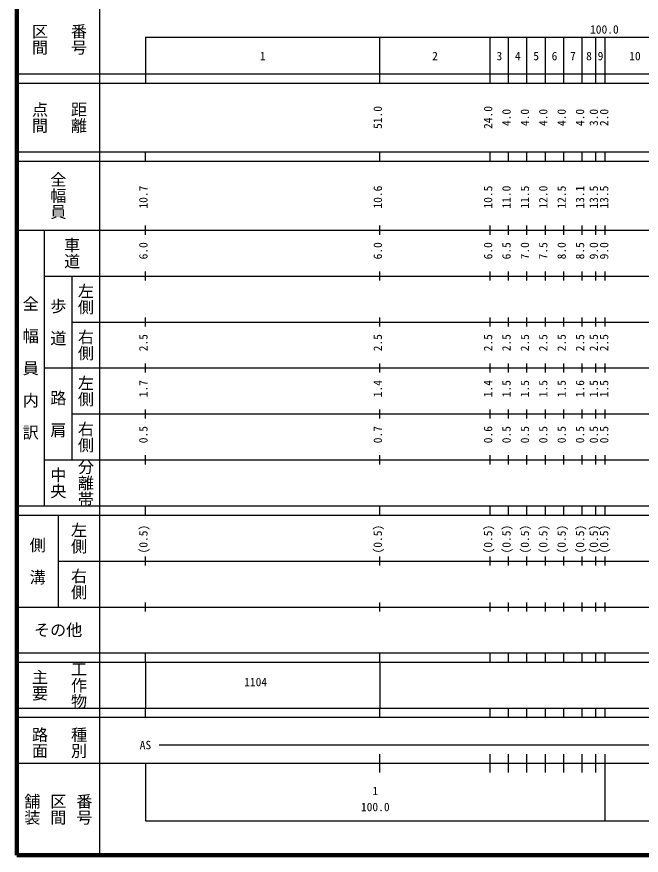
# Model space of a CAD drawing. Units: millimetres on the paper, enlarged 1000 times. Extents: x 40000 to 680000, y 20000 to 380000.
# Drawn here: x 40000 to 175863, y 20000 to 202409 of the extents above; entities that cross this region are included whole.
import ezdxf
from ezdxf.enums import TextEntityAlignment as Align

# ---------------------------------------------------------------- set-up
doc = ezdxf.new("R2010")
doc.units = ezdxf.units.MM
doc.header["$LTSCALE"] = 1000
doc.layers.add('M-TTL', color=2, linetype='Continuous', lineweight=140)
doc.layers.add('M-TTL-BAND', color=7, linetype='Continuous', lineweight=25)
doc.styles.add('@ＭＳ ゴシック', font='')
doc.styles.add('ＭＳ ゴシック', font='')
doc.styles.get('@ＭＳ ゴシック').set_extended_font_data('@MS Gothic')
doc.styles.get('ＭＳ ゴシック').set_extended_font_data('MS Gothic')

msp = doc.modelspace()

# ---------------------------------------------------------------- linework, layer by layer
at = {"layer": 'M-TTL'}
for p, q in [((40000, 380000), (40000, 20000)), ((40000, 20000), (680000, 20000))]:
    msp.add_line(p, q, dxfattribs=at)
at = {"layer": 'M-TTL-BAND'}
for p, q in [((58000, 370000), (58000, 20000)), ((68000, 198000), (579000, 198000)), ((68000, 198000), (68000, 188000)), ((119000, 188000), (119000, 198000)), ((143000, 188000), (143000, 198000)), ((147000, 188000), (147000, 198000)), ((151000, 188000), (151000, 198000)), ((155000, 188000), (155000, 198000)), ((159000, 188000), (159000, 198000)), ((163000, 188000), (163000, 198000)), ((166000, 188000), (166000, 198000)), ((168000, 188000), (168000, 198000)), ((40000, 190000), (579000, 190000)), ((40000, 188000), (579000, 188000)), ((40000, 173000), (579000, 173000)), ((68000, 171000), (68000, 173000)), ((119000, 171000), (119000, 173000)), ((143000, 171000), (143000, 173000)), ((147000, 171000), (147000, 173000)), ((151000, 171000), (151000, 173000)), ((155000, 171000), (155000, 173000)), ((159000, 171000), (159000, 173000)), ((163000, 171000), (163000, 173000)), ((166000, 171000), (166000, 173000)), ((168000, 171000), (168000, 173000)), ((40000, 171000), (579000, 171000)), ((68000, 155000), (68000, 157000)), ((119000, 155000), (119000, 157000)), ((143000, 155000), (143000, 157000)), ((147000, 155000), (147000, 157000)), ((151000, 155000), (151000, 157000)), ((155000, 155000), (155000, 157000)), ((159000, 155000), (159000, 157000)), ((163000, 155000), (163000, 157000)), ((166000, 155000), (166000, 157000)), ((168000, 155000), (168000, 157000)), ((40000, 156000), (579000, 156000)), ((46000, 96000), (46000, 156000)), ((46000, 146000), (579000, 146000)), ((52000, 146000), (52000, 106000)), ((68000, 145000), (68000, 147000)), ((119000, 145000), (119000, 147000)), ((143000, 145000), (143000, 147000)), ((147000, 145000), (147000, 147000)), ((151000, 145000), (151000, 147000)), ((155000, 145000), (155000, 147000)), ((159000, 145000), (159000, 147000)), ((163000, 145000), (163000, 147000)), ((166000, 145000), (166000, 147000)), ((168000, 145000), (168000, 147000)), ((68000, 135000), (68000, 137000)), ((119000, 135000), (119000, 137000)), ((143000, 135000), (143000, 137000)), ((147000, 135000), (147000, 137000)), ((151000, 135000), (151000, 137000)), ((155000, 135000), (155000, 137000)), ((159000, 135000), (159000, 137000)), ((163000, 135000), (163000, 137000)), ((166000, 135000), (166000, 137000)), ((168000, 135000), (168000, 137000)), ((52000, 136000), (579000, 136000)), ((46000, 126000), (579000, 126000)), ((68000, 125000), (68000, 127000)), ((119000, 125000), (119000, 127000)), ((143000, 125000), (143000, 127000)), ((147000, 125000), (147000, 127000)), ((151000, 125000), (151000, 127000)), ((155000, 125000), (155000, 127000)), ((159000, 125000), (159000, 127000)), ((163000, 125000), (163000, 127000)), ((166000, 125000), (166000, 127000)), ((168000, 125000), (168000, 127000)), ((68000, 115000), (68000, 117000)), ((119000, 115000), (119000, 117000)), ((143000, 115000), (143000, 117000)), ((147000, 115000), (147000, 117000)), ((151000, 115000), (151000, 117000)), ((155000, 115000), (155000, 117000)), ((159000, 115000), (159000, 117000)), ((163000, 115000), (163000, 117000)), ((166000, 115000), (166000, 117000)), ((168000, 115000), (168000, 117000)), ((52000, 116000), (579000, 116000)), ((46000, 106000), (579000, 106000)), ((68000, 105000), (68000, 107000)), ((119000, 105000), (119000, 107000)), ((143000, 105000), (143000, 107000)), ((147000, 105000), (147000, 107000)), ((151000, 105000), (151000, 107000)), ((155000, 105000), (155000, 107000)), ((159000, 105000), (159000, 107000)), ((163000, 105000), (163000, 107000)), ((166000, 105000), (166000, 107000)), ((168000, 105000), (168000, 107000)), ((40000, 96000), (579000, 96000)), ((68000, 94000), (68000, 96000)), ((119000, 94000), (119000, 96000)), ((143000, 94000), (143000, 96000)), ((147000, 94000), (147000, 96000)), ((151000, 94000), (151000, 96000)), ((155000, 94000), (155000, 96000)), ((159000, 94000), (159000, 96000)), ((163000, 94000), (163000, 96000)), ((166000, 94000), (166000, 96000)), ((168000, 94000), (168000, 96000)), ((40000, 94000), (579000, 94000)), ((49000, 94000), (49000, 74000)), ((49000, 84000), (579000, 84000)), ((68000, 83000), (68000, 85000)), ((119000, 83000), (119000, 85000)), ((143000, 83000), (143000, 85000)), ((147000, 83000), (147000, 85000)), ((151000, 83000), (151000, 85000)), ((155000, 83000), (155000, 85000)), ((159000, 83000), (159000, 85000)), ((163000, 83000), (163000, 85000)), ((166000, 83000), (166000, 85000)), ((168000, 83000), (168000, 85000)), ((68000, 73000), (68000, 75000)), ((119000, 73000), (119000, 75000)), ((143000, 73000), (143000, 75000)), ((147000, 73000), (147000, 75000)), ((151000, 73000), (151000, 75000)), ((155000, 73000), (155000, 75000)), ((159000, 73000), (159000, 75000)), ((163000, 73000), (163000, 75000)), ((166000, 73000), (166000, 75000)), ((168000, 73000), (168000, 75000)), ((40000, 74000), (579000, 74000)), ((40000, 64000), (579000, 64000)), ((68000, 62000), (68000, 64000)), ((119000, 62000), (119000, 64000)), ((143000, 62000), (143000, 64000)), ((147000, 62000), (147000, 64000)), ((151000, 62000), (151000, 64000)), ((155000, 62000), (155000, 64000)), ((159000, 62000), (159000, 64000)), ((163000, 62000), (163000, 64000)), ((166000, 62000), (166000, 64000)), ((168000, 62000), (168000, 64000)), ((40000, 62000), (579000, 62000)), ((68000, 62000), (68000, 52000)), ((119000, 62000), (119000, 52000)), ((40000, 52000), (579000, 52000)), ((68000, 50000), (68000, 52000)), ((119000, 50000), (119000, 52000)), ((143000, 50000), (143000, 52000)), ((147000, 50000), (147000, 52000)), ((151000, 50000), (151000, 52000)), ((155000, 50000), (155000, 52000)), ((159000, 50000), (159000, 52000)), ((163000, 50000), (163000, 52000)), ((166000, 50000), (166000, 52000)), ((168000, 50000), (168000, 52000)), ((40000, 50000), (579000, 50000)), ((71000, 44000), (565000, 44000)), ((119000, 38000), (119000, 42000)), ((143000, 38000), (143000, 42000)), ((147000, 38000), (147000, 42000)), ((151000, 38000), (151000, 42000)), ((155000, 38000), (155000, 42000)), ((159000, 38000), (159000, 42000)), ((163000, 38000), (163000, 42000)), ((166000, 38000), (166000, 42000)), ((168000, 27500), (168000, 42000)), ((40000, 40000), (579000, 40000)), ((68000, 40000), (68000, 27500)), ((68000, 27500), (579000, 27500))]:
    msp.add_line(p, q, dxfattribs=at)

# ---------------------------------------------------------------- texts
at = {"layer": 'M-TTL-BAND', "style": '@ＭＳ ゴシック'}
for s, p in [('番号', (53500, 197500)), ('区間', (45000, 197500)), ('点間', (45000, 180500)), ('距離', (53500, 180500)), ('全幅員', (49000, 163500)), ('車道', (52000, 151000)), ('左側', (55000, 141000)), ('全\u3000幅\u3000員\u3000内\u3000訳', (43000, 126000)), ('歩\u3000道', (49000, 136000)), ('右側', (55000, 131000)), ('左側', (55000, 121000)), ('路\u3000肩', (49000, 116000)), ('右側', (55000, 111000)), ('分離帯', (55000, 101000)), ('中央', (49000, 101000)), ('左側', (53500, 89000)), ('側\u3000溝', (44500, 84000)), ('右側', (53500, 79000)), ('主要', (45000, 57000)), ('工作物', (53500, 57000)), ('路面', (45000, 44500)), ('種別', (53500, 44500)), ('舗装', (43333, 30000)), ('区間', (49000, 30000)), ('番号', (54667, 30000))]:
    msp.add_text(s, height=2566, rotation=270, dxfattribs=at).set_placement(p, align=Align.MIDDLE_CENTER)
at = {"layer": 'M-TTL-BAND', "style": 'ＭＳ ゴシック'}
for s, p in [('100.0', (167844, 198195)), ('1', (93500, 192405)), ('2', (131000, 192405)), ('3', (145000, 192405)), ('4', (149000, 192405)), ('5', (153000, 192405)), ('6', (157000, 192405)), ('7', (161000, 192405)), ('8', (164500, 192405)), ('9', (167000, 192405)), ('10', (174500, 192405)), ('AS', (68000, 42500)), ('1', (118000, 32523)), ('100.0', (118000, 29033))]:
    msp.add_text(s, height=1833, dxfattribs=at).set_placement(p, align=Align.BOTTOM_CENTER)
for s, p in [('51.0', (120000, 180500)), ('24.0', (144000, 180500)), ('4.0', (148000, 180500)), ('4.0', (152000, 180500)), ('4.0', (156000, 180500)), ('4.0', (160000, 180500)), ('4.0', (164000, 180500)), ('3.0', (167000, 180500)), ('2.0', (169250, 180500)), ('10.7', (69000, 163174)), ('10.6', (120000, 163174)), ('10.5', (144000, 163174)), ('11.0', (148000, 163174)), ('11.5', (152000, 163174)), ('12.0', (156000, 163174)), ('12.5', (160000, 163174)), ('13.1', (164000, 163174)), ('13.5', (167000, 163174)), ('13.5', (169250, 163174)), ('6.0', (69000, 151500)), ('6.0', (120000, 151500)), ('6.0', (144000, 151500)), ('7.0', (152000, 151500)), ('8.0', (160000, 151500)), ('9.0', (167000, 151500)), ('9.0', (169250, 151500)), ('6.5', (148000, 151500)), ('7.5', (156000, 151500)), ('8.5', (164000, 151500)), ('2.5', (69000, 131500)), ('2.5', (120000, 131500)), ('2.5', (144000, 131500)), ('2.5', (148000, 131500)), ('2.5', (152000, 131500)), ('2.5', (156000, 131500)), ('2.5', (160000, 131500)), ('2.5', (164000, 131500)), ('2.5', (167000, 131500)), ('2.5', (169250, 131500)), ('1.7', (69000, 121500)), ('1.4', (120000, 121500)), ('1.4', (144000, 121500)), ('1.5', (148000, 121500)), ('1.5', (152000, 121500)), ('1.5', (156000, 121500)), ('1.5', (160000, 121500)), ('1.6', (164000, 121500)), ('1.5', (167000, 121500)), ('1.5', (169250, 121500)), ('0.5', (69000, 111500)), ('0.7', (120000, 111500)), ('0.6', (144000, 111500)), ('0.5', (148000, 111500)), ('0.5', (152000, 111500)), ('0.5', (156000, 111500)), ('0.5', (160000, 111500)), ('0.5', (164000, 111500)), ('0.5', (167000, 111500)), ('0.5', (169250, 111500)), ('(0.5)', (69000, 88764)), ('(0.5)', (120000, 88764)), ('(0.5)', (144000, 88764)), ('(0.5)', (148000, 88764)), ('(0.5)', (152000, 88764)), ('(0.5)', (156000, 88764)), ('(0.5)', (160000, 88764)), ('(0.5)', (164000, 88764)), ('(0.5)', (167000, 88764)), ('(0.5)', (169250, 88764))]:
    msp.add_text(s, height=1833, rotation=90, dxfattribs=at).set_placement(p, align=Align.BOTTOM_CENTER)
msp.add_text('その他', height=2566, dxfattribs=at).set_placement((49000, 69000), align=Align.MIDDLE_CENTER)
msp.add_text('1104', height=1833, dxfattribs=at).set_placement((89480, 56227), align=Align.BOTTOM_LEFT)

doc.saveas('drawing.dxf')
